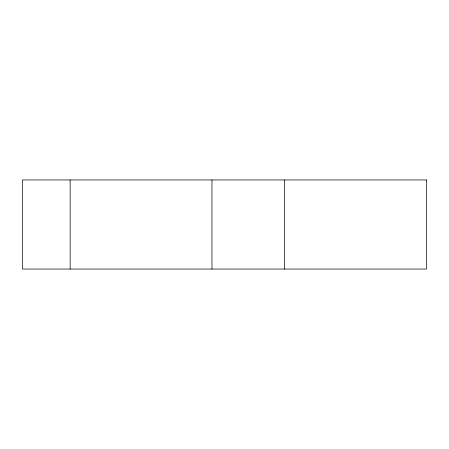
<?xml version="1.0" encoding="UTF-8"?>
<svg xmlns="http://www.w3.org/2000/svg" width="449" height="449" viewBox="0 0 449 449"><rect width="100%" height="100%" fill="white"/><g stroke="black" fill="none" stroke-linecap="round" stroke-linejoin="round"><path stroke-width="0.67" d="M284.38 179.948L284.38 269.052M211.967 179.948L211.967 269.052M70.139 179.948L70.139 269.052M426.55 179.948L22.45 179.948L22.45 269.052L426.55 269.052L426.55 179.948"/></g></svg>
